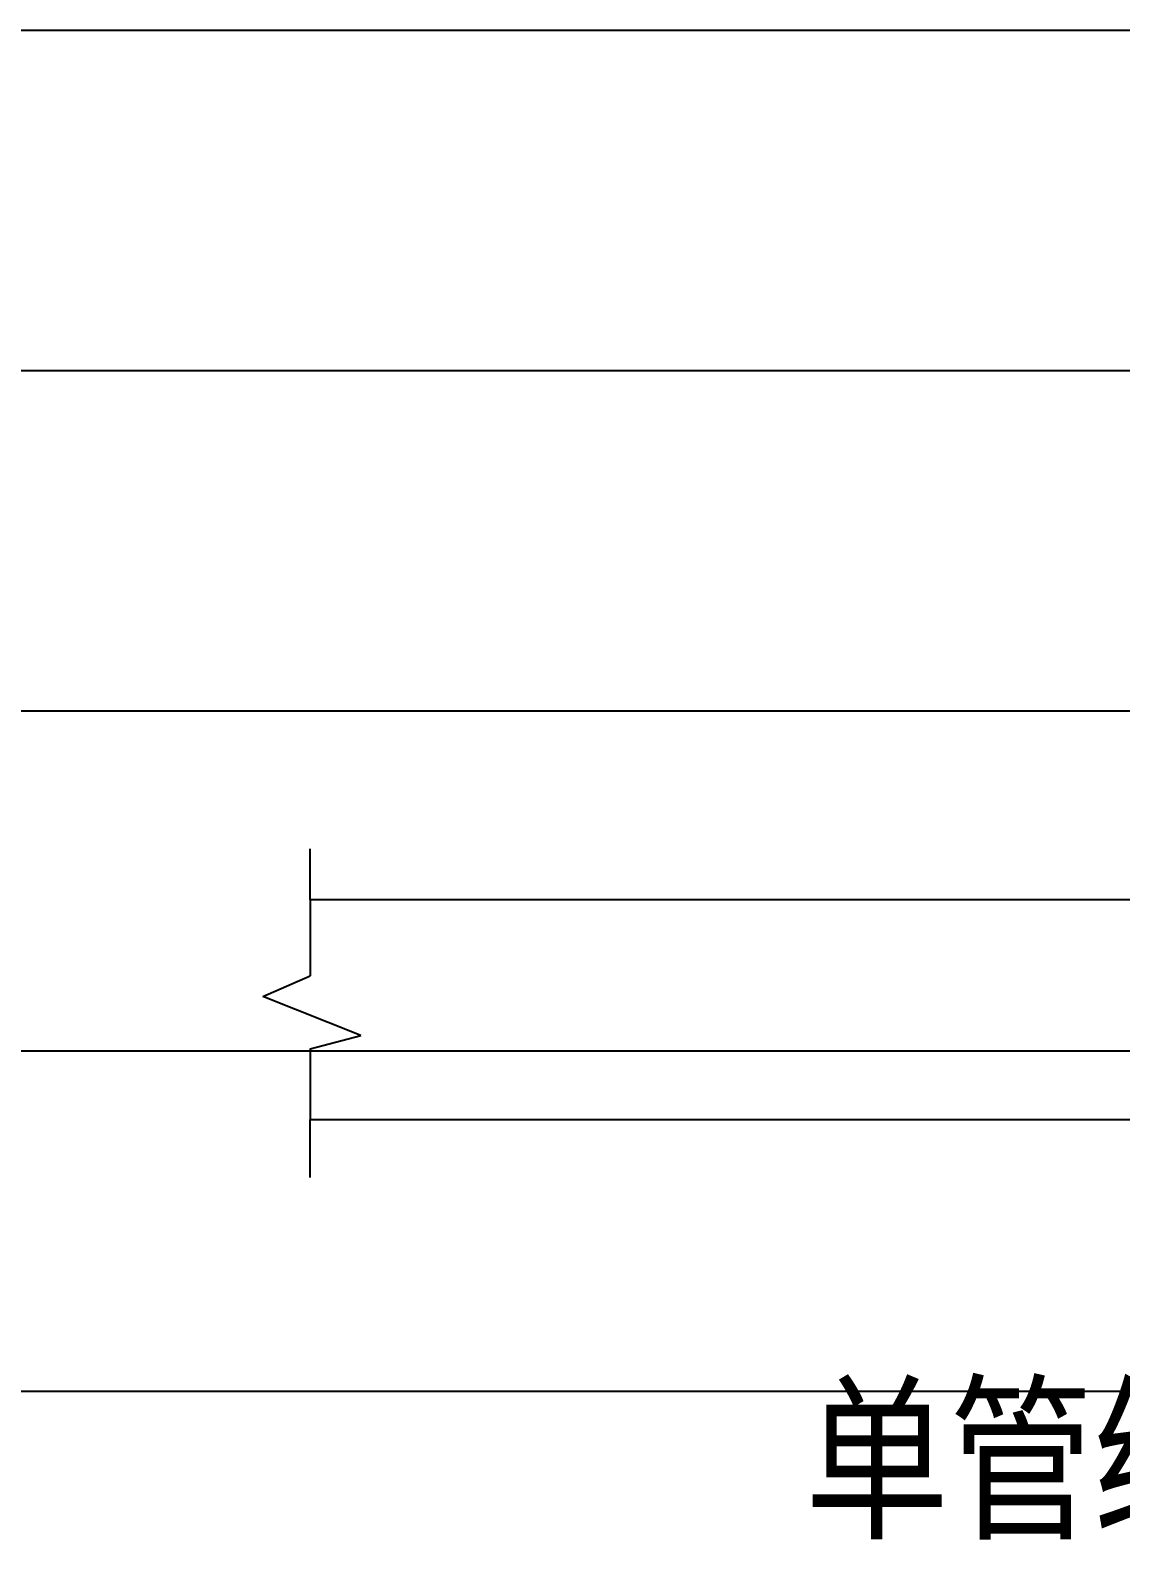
# Model space of a CAD drawing. Extents: x 12811826 to 27008858, y -1172757 to 50528.
# Drawn here: x 13484361 to 13487247, y -159426 to -155430 of the extents above; entities that cross this region are included whole.
import ezdxf
from ezdxf.enums import TextEntityAlignment as Align

# ---------------------------------------------------------------- set-up
doc = ezdxf.new("R2010")
doc.units = 0
doc.header["$LTSCALE"] = 1000
doc.header["$MEASUREMENT"] = 0
for name, color, linetype in [('02___PRT_ALL_AXES', 7, 'Continuous'), ('JZ_0', 7, 'Continuous'), ('图框', 4, 'Continuous')]:
    doc.layers.add(name, color=color, linetype=linetype)
doc.styles.add('TITXV', font='')
doc.styles.get('TITXV').set_extended_font_data('SimSun')

# ---------------------------------------------------------------- blocks, each defined once
blk = doc.blocks.new('抗震大样2')
at = {"color": 4}
for points in [[(568.9, -3727.3), (568.9, -3534.5)], [(568.9, -3727.3), (568.9, -4014.4)], [(390.9, -4092.7), (568.9, -4014.4)], [(760.3, -4239.1), (390.9, -4092.7)], [(568.9, -4290.3), (760.3, -4239.1)], [(568.9, -4290.3), (568.9, -4558.1)], [(568.9, -4776.5), (568.9, -4558.1)]]:
    blk.add_lwpolyline(points, dxfattribs=at)
at = {"layer": '02___PRT_ALL_AXES', "color": 1, "linetype": 'Continuous'}
for p, q in [((3892.2, -3727.3), (568.9, -3727.3)), ((3892.2, -4558.1), (568.9, -4558.1))]:
    blk.add_line(p, q, dxfattribs=at)

msp = doc.modelspace()

# ---------------------------------------------------------------- linework, layer by layer
at = {"layer": 'JZ_0', "color": 8}
for p, q in [((13474518.1, -155429.8), (13491751.1, -155429.8)), ((13474518.1, -156329.8), (13491751.1, -156329.8)), ((13474518.1, -157229.8), (13491751.1, -157229.8)), ((13474518.1, -158129.8), (13491751.1, -158129.8)), ((13474518.1, -159029.8), (13491751.1, -159029.8))]:
    msp.add_line(p, q, dxfattribs=at)

# ---------------------------------------------------------------- block references
at = {"xscale": 0.7, "yscale": 0.7, "zscale": 0.7}
msp.add_blockref('抗震大样2', (13484703.1, -155121.3), dxfattribs=at)

# ---------------------------------------------------------------- texts
at = {"layer": '图框', "style": 'TITXV', "width": 0.8}
msp.add_text('单管纵向抗震支撑', height=350, dxfattribs=at).set_placement((13487938.1, -159202.2), align=Align.MIDDLE)

doc.saveas('drawing.dxf')
